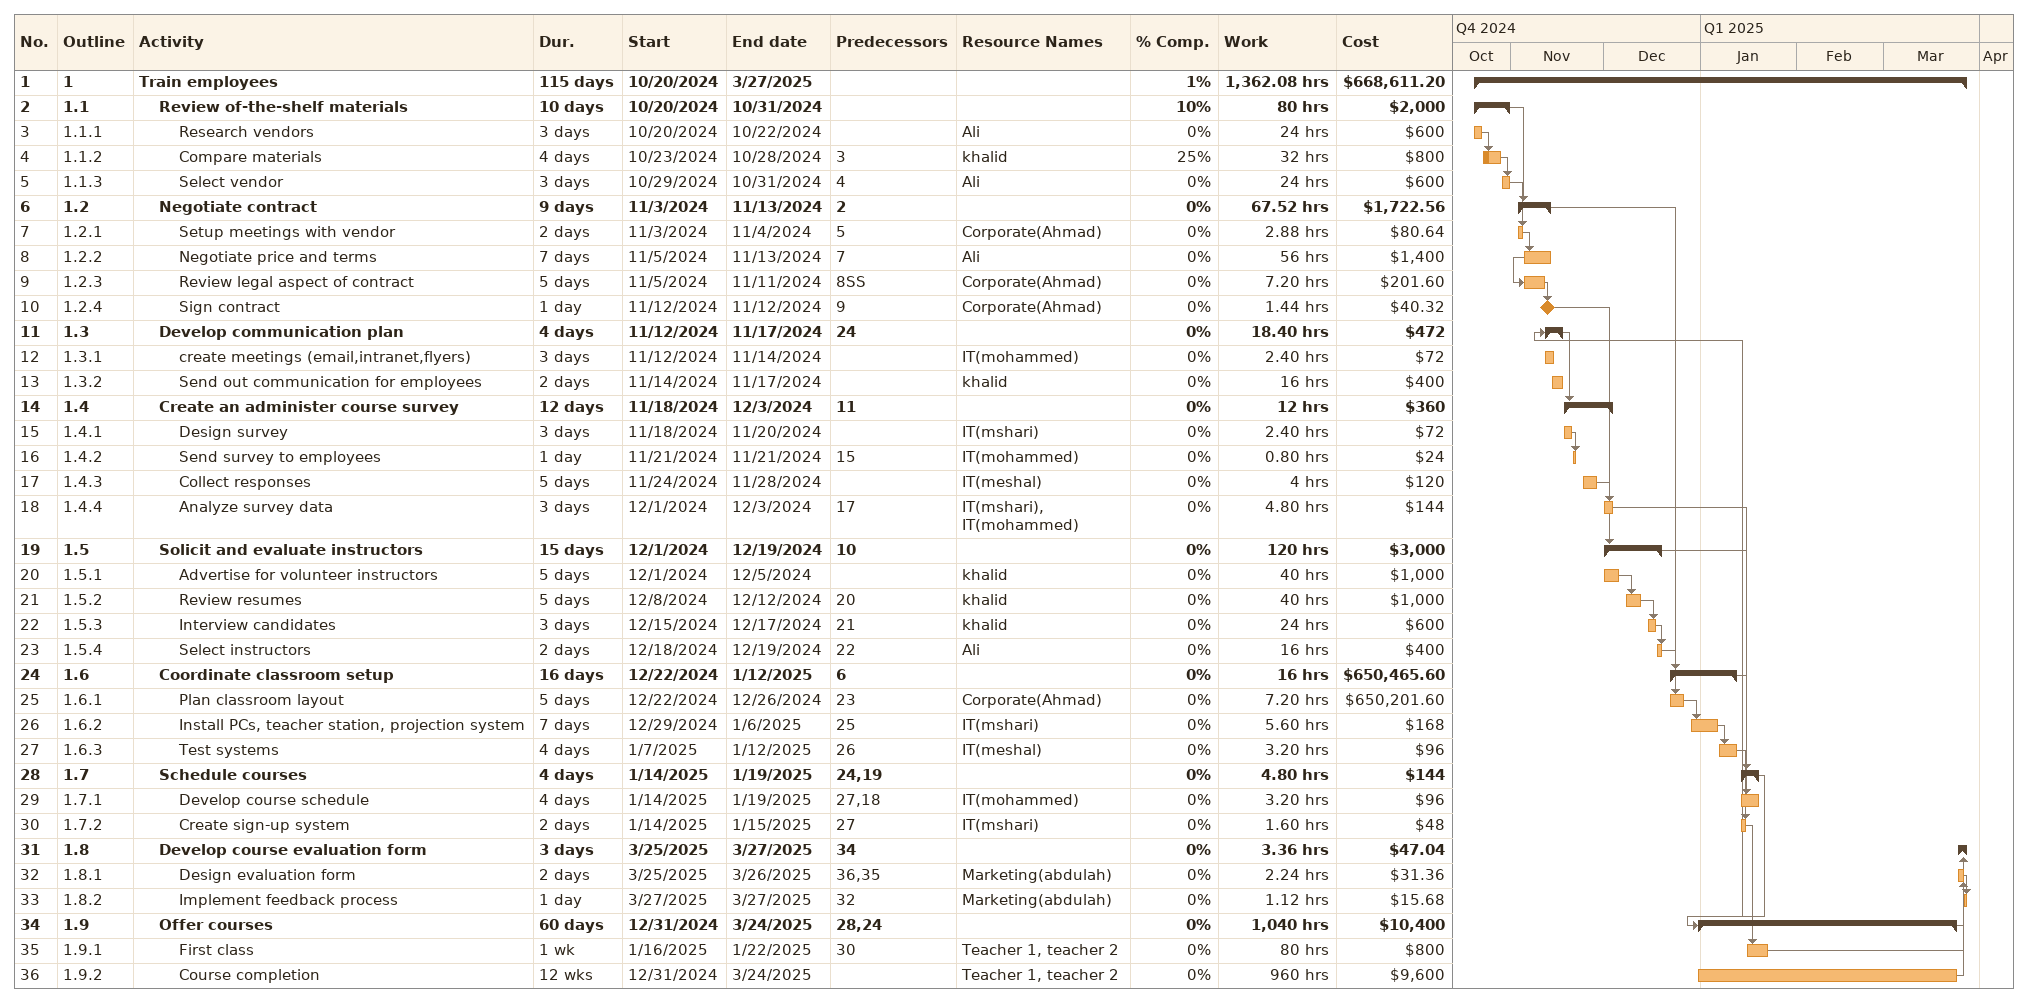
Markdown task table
| ID | WBS | Task | Duration | Start | Finish | Predecessors | Resources | % complete | Work (h) | Cost ($) |
|---|---|---|---|---|---|---|---|---|---|---|
| 1 | 1 | **Train employees** | 115d | 2024-10-20 | 2025-03-27 |  |  | 1 | 1362.08 | 668611.20 |
| 2 | 1.1 | **Review of-the-shelf materials** | 10d | 2024-10-20 | 2024-10-31 |  |  | 10 | 80 | 2000 |
| 3 | 1.1.1 | Research vendors | 3d | 2024-10-20 | 2024-10-22 |  | Ali | 0 | 24 | 600 |
| 4 | 1.1.2 | Compare materials | 4d | 2024-10-23 | 2024-10-28 | 3 | khalid | 25 | 32 | 800 |
| 5 | 1.1.3 | Select vendor | 3d | 2024-10-29 | 2024-10-31 | 4 | Ali | 0 | 24 | 600 |
| 6 | 1.2 | **Negotiate contract** | 9d | 2024-11-03 | 2024-11-13 | 2 |  | 0 | 67.52 | 1722.56 |
| 7 | 1.2.1 | Setup meetings with vendor | 2d | 2024-11-03 | 2024-11-04 | 5 | Corporate(Ahmad) | 0 | 2.88 | 80.64 |
| 8 | 1.2.2 | Negotiate price and terms | 7d | 2024-11-05 | 2024-11-13 | 7 | Ali | 0 | 56 | 1400 |
| 9 | 1.2.3 | Review legal aspect of contract | 5d | 2024-11-05 | 2024-11-11 | 8SS | Corporate(Ahmad) | 0 | 7.20 | 201.60 |
| 10 | 1.2.4 | Sign contract | 1d | 2024-11-12 | 2024-11-12 | 9 | Corporate(Ahmad) | 0 | 1.44 | 40.32 |
| 11 | 1.3 | **Develop communication plan** | 4d | 2024-11-12 | 2024-11-17 | 24 |  | 0 | 18.40 | 472 |
| 12 | 1.3.1 | create meetings (email,intranet,flyers) | 3d | 2024-11-12 | 2024-11-14 |  | IT(mohammed) | 0 | 2.40 | 72 |
| 13 | 1.3.2 | Send out communication for employees | 2d | 2024-11-14 | 2024-11-17 |  | khalid | 0 | 16 | 400 |
| 14 | 1.4 | **Create an administer course survey** | 12d | 2024-11-18 | 2024-12-03 | 11 |  | 0 | 12 | 360 |
| 15 | 1.4.1 | Design survey | 3d | 2024-11-18 | 2024-11-20 |  | IT(mshari) | 0 | 2.40 | 72 |
| 16 | 1.4.2 | Send survey to employees | 1d | 2024-11-21 | 2024-11-21 | 15 | IT(mohammed) | 0 | 0.80 | 24 |
| 17 | 1.4.3 | Collect responses | 5d | 2024-11-24 | 2024-11-28 |  | IT(meshal) | 0 | 4 | 120 |
| 18 | 1.4.4 | Analyze survey data | 3d | 2024-12-01 | 2024-12-03 | 17 | IT(mshari), IT(mohammed) | 0 | 4.80 | 144 |
| 19 | 1.5 | **Solicit and evaluate instructors** | 15d | 2024-12-01 | 2024-12-19 | 10 |  | 0 | 120 | 3000 |
| 20 | 1.5.1 | Advertise for volunteer instructors | 5d | 2024-12-01 | 2024-12-05 |  | khalid | 0 | 40 | 1000 |
| 21 | 1.5.2 | Review resumes | 5d | 2024-12-08 | 2024-12-12 | 20 | khalid | 0 | 40 | 1000 |
| 22 | 1.5.3 | Interview candidates | 3d | 2024-12-15 | 2024-12-17 | 21 | khalid | 0 | 24 | 600 |
| 23 | 1.5.4 | Select instructors | 2d | 2024-12-18 | 2024-12-19 | 22 | Ali | 0 | 16 | 400 |
| 24 | 1.6 | **Coordinate classroom setup** | 16d | 2024-12-22 | 2025-01-12 | 6 |  | 0 | 16 | 650465.60 |
| 25 | 1.6.1 | Plan classroom layout | 5d | 2024-12-22 | 2024-12-26 | 23 | Corporate(Ahmad) | 0 | 7.20 | 650201.60 |
| 26 | 1.6.2 | Install PCs, teacher station, projection system | 7d | 2024-12-29 | 2025-01-06 | 25 | IT(mshari) | 0 | 5.60 | 168 |
| 27 | 1.6.3 | Test systems | 4d | 2025-01-07 | 2025-01-12 | 26 | IT(meshal) | 0 | 3.20 | 96 |
| 28 | 1.7 | **Schedule courses** | 4d | 2025-01-14 | 2025-01-19 | 24, 19 |  | 0 | 4.80 | 144 |
| 29 | 1.7.1 | Develop course schedule | 4d | 2025-01-14 | 2025-01-19 | 27, 18 | IT(mohammed) | 0 | 3.20 | 96 |
| 30 | 1.7.2 | Create sign-up system | 2d | 2025-01-14 | 2025-01-15 | 27 | IT(mshari) | 0 | 1.60 | 48 |
| 31 | 1.8 | **Develop course evaluation form** | 3d | 2025-03-25 | 2025-03-27 | 34 |  | 0 | 3.36 | 47.04 |
| 32 | 1.8.1 | Design evaluation form | 2d | 2025-03-25 | 2025-03-26 | 36, 35 | Marketing(abdulah) | 0 | 2.24 | 31.36 |
| 33 | 1.8.2 | Implement feedback process | 1d | 2025-03-27 | 2025-03-27 | 32 | Marketing(abdulah) | 0 | 1.12 | 15.68 |
| 34 | 1.9 | **Offer courses** | 60d | 2024-12-31 | 2025-03-24 | 28, 24 |  | 0 | 1040 | 10400 |
| 35 | 1.9.1 | First class | 1w | 2025-01-16 | 2025-01-22 | 30 | Teacher 1, teacher 2 | 0 | 80 | 800 |
| 36 | 1.9.2 | Course completion | 12w | 2024-12-31 | 2025-03-24 |  | Teacher 1, teacher 2 | 0 | 960 | 9600 |
